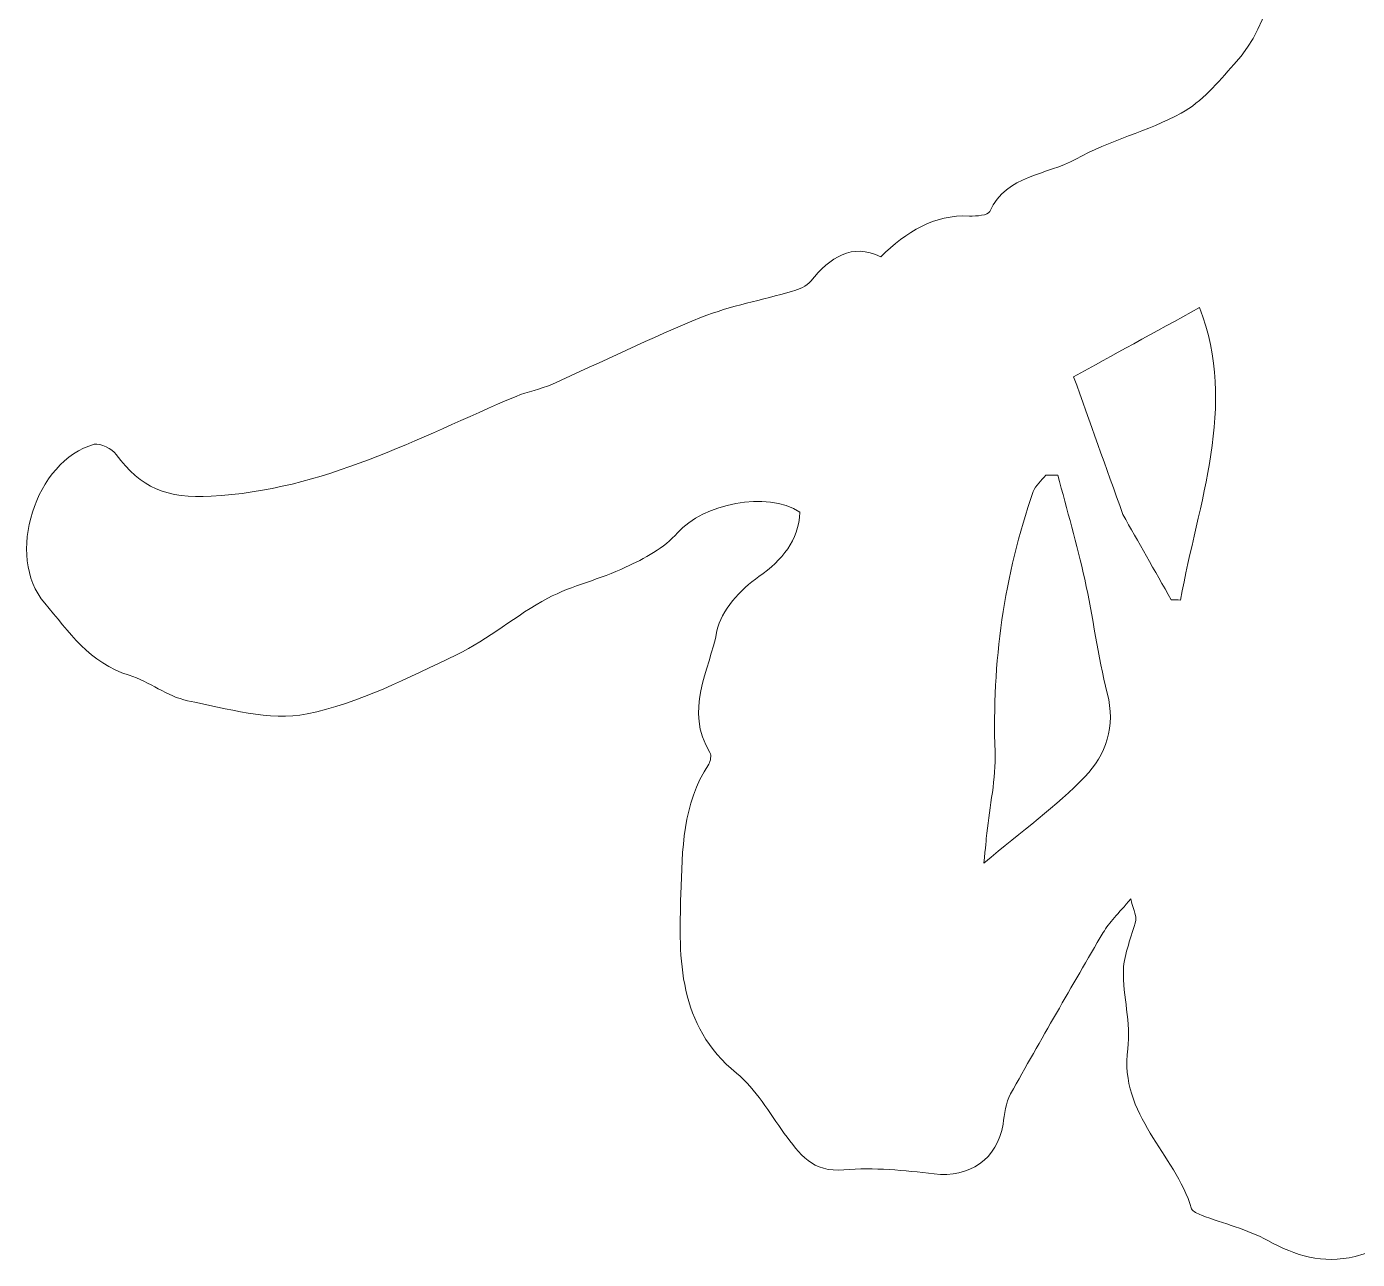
# Model space of a CAD drawing. Header units: inches. Extents: x -3272461 to -2504170, y 403793 to 1071042.
# Drawn here: x -2974726.9 to -2974439.7, y 893332.8 to 893598.9 of the extents above; entities that cross this region are included whole.
import ezdxf

# ---------------------------------------------------------------- set-up
doc = ezdxf.new("R2010")
doc.units = ezdxf.units.IN
doc.header["$LTSCALE"] = 1000
doc.header["$MEASUREMENT"] = 0
doc.layers.get('0').update_dxf_attribs({"lineweight": 18})

msp = doc.modelspace()

# ---------------------------------------------------------------- linework, layer by layer
for points in [[(-2974466.3, 893590.69), (-2974457.62, 893600.38), (-2974456.71, 893612.09), (-2974456.65, 893624.54)], [(-2974477.66, 893580.22), (-2974473.27, 893582.61), (-2974469.74, 893586.85), (-2974466.3, 893590.69)], [(-2974500.4, 893570.28), (-2974493.23, 893574.3), (-2974484.92, 893576.26), (-2974477.66, 893580.22)], [(-2974519.01, 893558.99), (-2974515.28, 893566.96), (-2974506.67, 893566.79), (-2974500.4, 893570.28)], [(-2974542.54, 893549.17), (-2974536.86, 893554.64), (-2974531.13, 893558.35), (-2974523.38, 893558)], [(-2974523.38, 893558), (-2974521.87, 893557.92), (-2974519.37, 893558.15), (-2974519.01, 893558.99)], [(-2974557.63, 893543.94), (-2974553.44, 893549.09), (-2974548.72, 893552.27), (-2974542.54, 893549.17)], [(-2974561.6, 893541.77), (-2974560.15, 893542.15), (-2974558.54, 893542.86), (-2974557.63, 893543.94)], [(-2974581.23, 893536.13), (-2974574.95, 893538.64), (-2974568.12, 893539.83), (-2974561.6, 893541.77)], [(-2974473.72, 893538.24), (-2974483.52, 893532.85), (-2974492.67, 893527.81), (-2974500.9, 893523.31)], [(-2974477.82, 893475.1), (-2974474.07, 893496.14), (-2974465.48, 893516.83), (-2974473.72, 893538.24)], [(-2974613.51, 893521.66), (-2974602.72, 893526.48), (-2974592.15, 893531.73), (-2974581.23, 893536.13)], [(-2974500.9, 893523.31), (-2974497.37, 893513.47), (-2974493.99, 893503.96), (-2974490.26, 893493.54)], [(-2974621.22, 893519.07), (-2974618.72, 893520.11), (-2974615.99, 893520.58), (-2974613.51, 893521.66)], [(-2974687.04, 893497.5), (-2974662.92, 893498.79), (-2974642.53, 893510.07), (-2974621.22, 893519.07)], [(-2974712.25, 893508.72), (-2974710.92, 893509.04), (-2974708.42, 893507.75), (-2974707.5, 893506.5)], [(-2974722.96, 893474.42), (-2974731.57, 893484.49), (-2974724.98, 893505.25), (-2974712.25, 893508.72)], [(-2974707.5, 893506.5), (-2974702.37, 893499.35), (-2974696.47, 893496.98), (-2974687.04, 893497.5)], [(-2974506.93, 893502.04), (-2974507.83, 893500.86), (-2974509.14, 893499.82), (-2974509.62, 893498.51)], [(-2974504.32, 893502.06), (-2974505.18, 893502.06), (-2974506.04, 893502.04), (-2974506.93, 893502.04)], [(-2974498.51, 893479.58), (-2974500.19, 893487.12), (-2974502.34, 893494.57), (-2974504.32, 893502.06)], [(-2974509.62, 893498.51), (-2974515.95, 893480.34), (-2974518.53, 893461.63), (-2974517.86, 893442.35)], [(-2974559.96, 893494.1), (-2974567.15, 893498.75), (-2974580.85, 893495.86), (-2974586.38, 893489.62)], [(-2974568.85, 893480.16), (-2974563.66, 893483.85), (-2974560.33, 893487.81), (-2974559.96, 893494.1)], [(-2974490.26, 893493.54), (-2974487.03, 893487.79), (-2974483.41, 893481.46), (-2974479.84, 893475.15)], [(-2974586.38, 893489.62), (-2974589.22, 893486.34), (-2974593.55, 893484.06), (-2974597.6, 893482.17)], [(-2974597.6, 893482.17), (-2974603.04, 893479.58), (-2974609.12, 893478.29), (-2974614.41, 893475.49)], [(-2974577.87, 893468.43), (-2974577.03, 893472.82), (-2974572.77, 893477.39), (-2974568.85, 893480.16)], [(-2974493.64, 893454.99), (-2974495.71, 893463.07), (-2974496.68, 893471.44), (-2974498.51, 893479.58)], [(-2974704.74, 893458.87), (-2974713.22, 893461.41), (-2974717.77, 893468.34), (-2974722.96, 893474.42)], [(-2974614.41, 893475.49), (-2974621.22, 893471.87), (-2974627.16, 893466.6), (-2974634.07, 893463.3)], [(-2974479.84, 893475.15), (-2974479.17, 893475.13), (-2974478.5, 893475.13), (-2974477.82, 893475.1)], [(-2974579.38, 893442.16), (-2974585.02, 893451.25), (-2974579.49, 893459.9), (-2974577.87, 893468.43)], [(-2974634.07, 893463.3), (-2974644.52, 893458.31), (-2974655.15, 893452.8), (-2974666.33, 893450.51)], [(-2974692.14, 893453.38), (-2974696.51, 893454.26), (-2974700.39, 893457.53), (-2974704.74, 893458.87)], [(-2974498.46, 893436.97), (-2974493.99, 893441.67), (-2974491.77, 893447.82), (-2974493.64, 893454.99)], [(-2974666.33, 893450.51), (-2974674.44, 893448.88), (-2974683.62, 893451.68), (-2974692.14, 893453.38)], [(-2974579.66, 893439.66), (-2974579.25, 893440.31), (-2974579.04, 893441.6), (-2974579.38, 893442.16)], [(-2974517.86, 893442.35), (-2974517.67, 893436.52), (-2974519.01, 893430.62), (-2974519.65, 893424.76)], [(-2974585.67, 893411.59), (-2974585.35, 893421.21), (-2974585.35, 893431.05), (-2974579.66, 893439.66)], [(-2974520.25, 893418.32), (-2974511.94, 893425.32), (-2974504.6, 893430.58), (-2974498.46, 893436.97)], [(-2974519.65, 893424.76), (-2974519.78, 893423.32), (-2974519.93, 893421.88), (-2974520.25, 893418.32)], [(-2974573.63, 893372.96), (-2974586.34, 893383.34), (-2974586.12, 893397.46), (-2974585.67, 893411.59)], [(-2974488.58, 893410.59), (-2974491.29, 893407.37), (-2974493.23, 893405.51), (-2974494.52, 893403.32)], [(-2974487.48, 893405.99), (-2974487.29, 893406.76), (-2974487.83, 893407.67), (-2974488.58, 893410.59)], [(-2974490.15, 893395.26), (-2974490.05, 893398.86), (-2974488.32, 893402.39), (-2974487.48, 893405.99)], [(-2974494.52, 893403.32), (-2974501.31, 893391.78), (-2974507.98, 893380.15), (-2974514.51, 893368.48)], [(-2974489.21, 893378.23), (-2974488.47, 893383.77), (-2974490.3, 893389.58), (-2974490.15, 893395.26)], [(-2974475.43, 893343.72), (-2974479.06, 893355.58), (-2974491.12, 893363.91), (-2974489.21, 893378.23)], [(-2974563.34, 893359.97), (-2974566.61, 893364.43), (-2974569.43, 893369.51), (-2974573.63, 893372.96)], [(-2974514.51, 893368.48), (-2974515.56, 893366.58), (-2974515.78, 893364.17), (-2974516.14, 893361.98)], [(-2974550.46, 893352.09), (-2974557.23, 893351.47), (-2974560.11, 893355.54), (-2974563.34, 893359.97)], [(-2974516.14, 893361.98), (-2974517.37, 893354.4), (-2974523.4, 893350.31), (-2974531.02, 893351.25)], [(-2974425.86, 893354.66), (-2974420.67, 893347.46), (-2974429.78, 893335.79), (-2974440.11, 893333.4)], [(-2974531.02, 893351.25), (-2974537.44, 893351.99), (-2974544.03, 893352.67), (-2974550.46, 893352.09)], [(-2974473.34, 893342.32), (-2974474.11, 893342.64), (-2974475.23, 893343.09), (-2974475.43, 893343.72)], [(-2974458.98, 893336.83), (-2974463.41, 893339.28), (-2974468.51, 893340.49), (-2974473.34, 893342.32)], [(-2974440.11, 893333.4), (-2974447.33, 893331.75), (-2974452.92, 893333.53), (-2974458.98, 893336.83)]]:
    msp.add_open_spline(points, degree=3)

doc.saveas('drawing.dxf')
